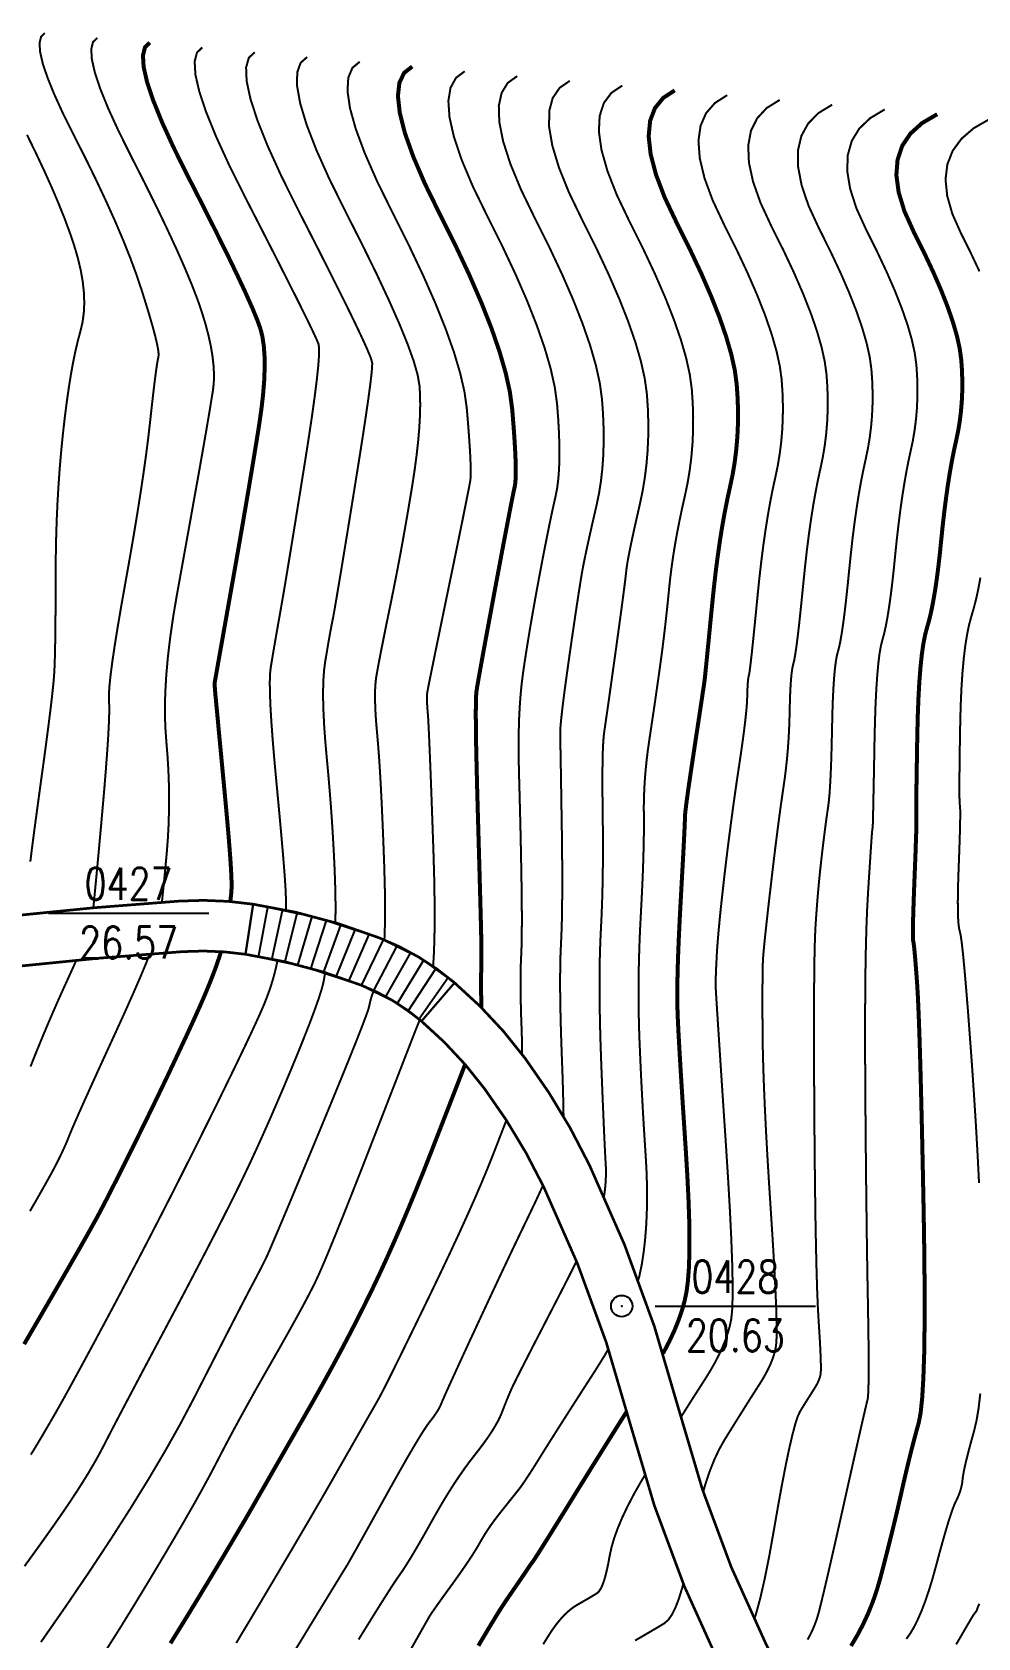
# Model space of a CAD drawing. Extents: x 1059 to 1761, y 608 to 1213.
# Drawn here: x 1256.5 to 1291.8, y 823.1 to 883.2 of the extents above; entities that cross this region are included whole.
import ezdxf
from ezdxf.enums import TextEntityAlignment as Align

# ---------------------------------------------------------------- set-up
doc = ezdxf.new("R2010")
doc.units = 0
doc.header["$LTSCALE"] = 0.5
doc.header["$PDSIZE"] = 0.2
doc.layers.get('0').update_dxf_attribs({"linetype": 'CONTINUOUS'})
for name, color, linetype in [('DGX', 2, 'CONTINUOUS'), ('DLSS', 4, 'CONTINUOUS'), ('JMD', 6, 'CONTINUOUS'), ('KZD', 1, 'CONTINUOUS')]:
    doc.layers.add(name, color=color, linetype=linetype)
doc.styles.add('HZ', font='rs.shx', dxfattribs={"width": 0.8, "bigfont": 'hztxt.shx'})

# ---------------------------------------------------------------- blocks, each defined once
blk = doc.blocks.new('gc117')
blk.add_circle((0, 0), 0.8)
blk.add_point((0, 0))

msp = doc.modelspace()

# ---------------------------------------------------------------- linework, layer by layer
at = {"linetype": 'Continuous'}
for p, q in [((1264.722, 850.605, 24.832), (1264.438, 848.73, 28.604)), ((1272.256, 847.665, 22.834), (1271.026, 846.221, 28.604))]:
    msp.add_line(p, q, dxfattribs=at)
at = {"layer": 'DGX', "linetype": 'Continuous', "const_width": 0.075}
for points in [[(1256.927, 883.209), (1256.789, 883.076), (1256.731, 882.844), (1256.75, 882.512), (1256.848, 882.081), (1257.025, 881.552), (1257.279, 880.923), (1257.612, 880.194), (1258.024, 879.367), (1258.457, 878.51), (1258.857, 877.692), (1259.223, 876.914), (1259.555, 876.175), (1259.853, 875.476), (1260.117, 874.816), (1260.347, 874.195), (1260.543, 873.614), (1260.709, 873.084), (1260.851, 872.615), (1260.968, 872.207), (1261.06, 871.861), (1261.127, 871.577), (1261.169, 871.354), (1261.187, 871.193), (1261.179, 871.093), (1261.157, 870.994), (1261.129, 870.835), (1261.097, 870.616), (1261.059, 870.336), (1261.017, 869.996), (1260.97, 869.595), (1260.918, 869.135), (1260.861, 868.614), (1260.795, 868.038), (1260.715, 867.414), (1260.621, 866.742), (1260.513, 866.021), (1260.392, 865.251), (1260.257, 864.433), (1260.108, 863.566), (1259.945, 862.651), (1259.787, 861.76), (1259.652, 860.965), (1259.54, 860.267), (1259.451, 859.665), (1259.386, 859.16), (1259.344, 858.751), (1259.325, 858.439), (1259.329, 858.224), (1259.339, 858.011), (1259.336, 857.707), (1259.322, 857.311), (1259.296, 856.825), (1259.257, 856.247), (1259.207, 855.578), (1259.145, 854.818), (1259.07, 853.967), (1258.994, 853.12), (1258.926, 852.374), (1258.865, 851.728), (1258.813, 851.182), (1258.77, 850.736), (1258.742, 850.469)], [(1258.891, 883.031), (1258.733, 882.877), (1258.665, 882.61), (1258.688, 882.228), (1258.801, 881.732), (1259.004, 881.121), (1259.297, 880.397), (1259.681, 879.558), (1260.154, 878.605), (1260.65, 877.63), (1261.099, 876.724), (1261.501, 875.888), (1261.857, 875.12), (1262.165, 874.422), (1262.427, 873.794), (1262.643, 873.235), (1262.811, 872.745), (1262.945, 872.301), (1263.055, 871.88), (1263.141, 871.482), (1263.203, 871.106), (1263.242, 870.753), (1263.258, 870.423), (1263.25, 870.115), (1263.218, 869.831), (1263.172, 869.549), (1263.123, 869.252), (1263.071, 868.938), (1263.015, 868.608), (1262.956, 868.262), (1262.893, 867.9), (1262.827, 867.522), (1262.757, 867.127), (1262.681, 866.697), (1262.594, 866.214), (1262.498, 865.678), (1262.393, 865.088), (1262.277, 864.444), (1262.151, 863.746), (1262.016, 862.996), (1261.871, 862.191), (1261.733, 861.378), (1261.621, 860.602), (1261.533, 859.863), (1261.471, 859.161), (1261.433, 858.496), (1261.421, 857.868), (1261.434, 857.277), (1261.472, 856.723), (1261.516, 856.188), (1261.549, 855.657), (1261.569, 855.128), (1261.577, 854.602), (1261.573, 854.079), (1261.558, 853.559), (1261.53, 853.042), (1261.49, 852.528), (1261.445, 852.036), (1261.402, 851.586), (1261.361, 851.178), (1261.323, 850.812), (1261.307, 850.676)], [(1262.819, 882.674), (1262.619, 882.48), (1262.534, 882.141), (1262.562, 881.659), (1262.705, 881.032), (1262.962, 880.261), (1263.332, 879.346), (1263.817, 878.286), (1264.416, 877.082), (1265.033, 875.879), (1265.572, 874.823), (1266.033, 873.913), (1266.416, 873.151), (1266.721, 872.535), (1266.948, 872.065), (1267.098, 871.743), (1267.17, 871.567), (1267.19, 871.407), (1267.186, 871.132), (1267.158, 870.743), (1267.105, 870.239), (1267.027, 869.62), (1266.926, 868.887), (1266.799, 868.039), (1266.648, 867.076), (1266.491, 866.098), (1266.347, 865.204), (1266.216, 864.394), (1266.097, 863.668), (1265.991, 863.027), (1265.898, 862.469), (1265.817, 861.995), (1265.749, 861.605), (1265.689, 861.267), (1265.633, 860.949), (1265.581, 860.651), (1265.533, 860.373), (1265.489, 860.115), (1265.448, 859.876), (1265.412, 859.658), (1265.379, 859.459), (1265.355, 859.228), (1265.345, 858.913), (1265.35, 858.514), (1265.369, 858.031), (1265.402, 857.464), (1265.449, 856.812), (1265.51, 856.077), (1265.585, 855.257), (1265.663, 854.436), (1265.731, 853.697), (1265.79, 853.038), (1265.84, 852.461), (1265.88, 851.965), (1265.911, 851.55), (1265.932, 851.216), (1265.944, 850.964), (1265.95, 850.762), (1265.952, 850.581), (1265.951, 850.421), (1265.95, 850.383)], [(1264.783, 882.495), (1264.56, 882.285), (1264.459, 881.925), (1264.479, 881.415), (1264.62, 880.755), (1264.882, 879.945), (1265.266, 878.984), (1265.771, 877.873), (1266.397, 876.612), (1267.041, 875.352), (1267.6, 874.248), (1268.075, 873.298), (1268.465, 872.503), (1268.77, 871.862), (1268.991, 871.377), (1269.127, 871.045), (1269.177, 870.868), (1269.174, 870.707), (1269.148, 870.423), (1269.099, 870.014), (1269.027, 869.483), (1268.932, 868.828), (1268.814, 868.049), (1268.672, 867.147), (1268.508, 866.122), (1268.342, 865.094), (1268.194, 864.187), (1268.065, 863.399), (1267.954, 862.732), (1267.862, 862.184), (1267.789, 861.756), (1267.735, 861.448), (1267.699, 861.259), (1267.671, 861.122), (1267.641, 860.967), (1267.609, 860.794), (1267.575, 860.603), (1267.538, 860.395), (1267.5, 860.168), (1267.459, 859.924), (1267.415, 859.662), (1267.377, 859.369), (1267.353, 859.032), (1267.341, 858.653), (1267.342, 858.229), (1267.356, 857.763), (1267.382, 857.253), (1267.422, 856.699), (1267.475, 856.102), (1267.532, 855.489), (1267.583, 854.886), (1267.63, 854.295), (1267.671, 853.715), (1267.707, 853.146), (1267.738, 852.587), (1267.765, 852.04), (1267.786, 851.504), (1267.8, 850.999), (1267.806, 850.545), (1267.803, 850.143), (1267.795, 849.913)], [(1266.747, 882.316), (1266.498, 882.097), (1266.371, 881.735), (1266.366, 881.229), (1266.483, 880.58), (1266.721, 879.787), (1267.082, 878.85), (1267.564, 877.771), (1268.169, 876.547), (1268.795, 875.312), (1269.341, 874.197), (1269.807, 873.201), (1270.194, 872.325), (1270.502, 871.568), (1270.73, 870.932), (1270.878, 870.415), (1270.946, 870.018), (1270.968, 869.664), (1270.973, 869.279), (1270.963, 868.862), (1270.937, 868.413), (1270.896, 867.932), (1270.839, 867.419), (1270.767, 866.873), (1270.679, 866.296), (1270.582, 865.708), (1270.484, 865.129), (1270.384, 864.559), (1270.283, 863.998), (1270.181, 863.446), (1270.077, 862.904), (1269.972, 862.37), (1269.866, 861.846), (1269.763, 861.349), (1269.671, 860.896), (1269.589, 860.487), (1269.517, 860.123), (1269.455, 859.803), (1269.402, 859.527), (1269.36, 859.296), (1269.328, 859.109), (1269.305, 858.931), (1269.29, 858.727), (1269.283, 858.496), (1269.284, 858.239), (1269.292, 857.956), (1269.308, 857.646), (1269.333, 857.309), (1269.365, 856.947), (1269.4, 856.541), (1269.435, 856.076), (1269.469, 855.552), (1269.502, 854.969), (1269.534, 854.327), (1269.566, 853.625), (1269.597, 852.864), (1269.627, 852.044), (1269.649, 851.235), (1269.659, 850.509), (1269.654, 849.865), (1269.636, 849.303), (1269.634, 849.268)], [(1268.711, 882.138), (1268.436, 881.909), (1268.283, 881.544), (1268.253, 881.043), (1268.345, 880.404), (1268.56, 879.629), (1268.898, 878.717), (1269.358, 877.668), (1269.941, 876.483), (1270.548, 875.272), (1271.081, 874.145), (1271.539, 873.103), (1271.923, 872.146), (1272.233, 871.274), (1272.468, 870.487), (1272.629, 869.785), (1272.716, 869.167), (1272.761, 868.622), (1272.798, 868.136), (1272.827, 867.71), (1272.848, 867.343), (1272.86, 867.036), (1272.865, 866.788), (1272.861, 866.6), (1272.849, 866.471), (1272.822, 866.321), (1272.774, 866.07), (1272.704, 865.718), (1272.613, 865.264), (1272.5, 864.708), (1272.366, 864.051), (1272.21, 863.293), (1272.032, 862.433), (1271.855, 861.575), (1271.701, 860.825), (1271.568, 860.18), (1271.458, 859.642), (1271.371, 859.211), (1271.305, 858.886), (1271.262, 858.668), (1271.242, 858.557), (1271.233, 858.494), (1271.228, 858.421), (1271.226, 858.34), (1271.226, 858.249), (1271.229, 858.148), (1271.235, 858.039), (1271.243, 857.92), (1271.254, 857.791), (1271.269, 857.593), (1271.287, 857.266), (1271.308, 856.809), (1271.333, 856.223), (1271.362, 855.508), (1271.394, 854.663), (1271.429, 853.688), (1271.468, 852.584), (1271.5, 851.473), (1271.514, 850.478), (1271.51, 849.599), (1271.49, 848.836), (1271.457, 848.278)], [(1272.639, 881.78), (1272.311, 881.534), (1272.107, 881.163), (1272.027, 880.67), (1272.07, 880.053), (1272.238, 879.313), (1272.53, 878.45), (1272.946, 877.464), (1273.486, 876.354), (1274.053, 875.22), (1274.551, 874.158), (1274.981, 873.17), (1275.341, 872.255), (1275.633, 871.413), (1275.856, 870.644), (1276.009, 869.949), (1276.094, 869.327), (1276.137, 868.761), (1276.166, 868.234), (1276.181, 867.746), (1276.182, 867.298), (1276.168, 866.889), (1276.14, 866.519), (1276.099, 866.188), (1276.043, 865.896), (1275.978, 865.61), (1275.909, 865.294), (1275.836, 864.949), (1275.759, 864.575), (1275.679, 864.172), (1275.594, 863.74), (1275.506, 863.279), (1275.414, 862.789), (1275.322, 862.293), (1275.236, 861.812), (1275.154, 861.347), (1275.077, 860.898), (1275.006, 860.465), (1274.939, 860.047), (1274.877, 859.646), (1274.821, 859.26), (1274.771, 858.87), (1274.73, 858.457), (1274.698, 858.02), (1274.674, 857.56), (1274.66, 857.076), (1274.654, 856.568), (1274.658, 856.037), (1274.67, 855.482), (1274.686, 854.921), (1274.7, 854.372), (1274.714, 853.834), (1274.727, 853.309), (1274.738, 852.795), (1274.748, 852.293), (1274.757, 851.802), (1274.765, 851.324), (1274.771, 850.867), (1274.775, 850.443), (1274.777, 850.05), (1274.775, 849.689), (1274.772, 849.36), (1274.766, 849.063), (1274.757, 848.798), (1274.746, 848.564), (1274.736, 848.333), (1274.73, 848.074), (1274.727, 847.788), (1274.727, 847.473), (1274.732, 847.131), (1274.74, 846.761), (1274.751, 846.363), (1274.767, 845.937), (1274.78, 845.516), (1274.783, 845.133), (1274.781, 844.992)], [(1274.604, 881.602), (1274.249, 881.346), (1274.019, 880.973), (1273.914, 880.484), (1273.933, 879.878), (1274.077, 879.156), (1274.346, 878.317), (1274.74, 877.362), (1275.258, 876.29), (1275.805, 875.195), (1276.286, 874.171), (1276.701, 873.218), (1277.048, 872.335), (1277.33, 871.523), (1277.544, 870.781), (1277.693, 870.11), (1277.774, 869.51), (1277.814, 868.954), (1277.835, 868.416), (1277.837, 867.895), (1277.822, 867.392), (1277.788, 866.907), (1277.735, 866.439), (1277.665, 865.989), (1277.576, 865.557), (1277.482, 865.15), (1277.396, 864.774), (1277.319, 864.43), (1277.25, 864.118), (1277.189, 863.837), (1277.137, 863.588), (1277.092, 863.37), (1277.057, 863.184), (1277.021, 862.985), (1276.978, 862.727), (1276.928, 862.411), (1276.87, 862.037), (1276.804, 861.603), (1276.732, 861.112), (1276.651, 860.562), (1276.563, 859.953), (1276.478, 859.348), (1276.404, 858.81), (1276.342, 858.338), (1276.292, 857.932), (1276.254, 857.592), (1276.227, 857.319), (1276.212, 857.112), (1276.21, 856.971), (1276.213, 856.823), (1276.218, 856.594), (1276.224, 856.284), (1276.231, 855.893), (1276.239, 855.421), (1276.248, 854.867), (1276.258, 854.233), (1276.27, 853.518), (1276.28, 852.787), (1276.286, 852.108), (1276.288, 851.479), (1276.286, 850.902), (1276.28, 850.376), (1276.271, 849.901), (1276.257, 849.477), (1276.24, 849.104), (1276.223, 848.734), (1276.213, 848.32), (1276.208, 847.861), (1276.209, 847.358), (1276.216, 846.811), (1276.229, 846.219), (1276.248, 845.582), (1276.272, 844.901), (1276.297, 844.239), (1276.315, 843.658), (1276.328, 843.158), (1276.335, 842.74), (1276.335, 842.664)], [(1276.568, 881.423), (1276.187, 881.158), (1275.931, 880.782), (1275.801, 880.297), (1275.796, 879.702), (1275.916, 878.998), (1276.162, 878.184), (1276.533, 877.259), (1277.03, 876.226), (1277.558, 875.171), (1278.021, 874.184), (1278.42, 873.266), (1278.755, 872.415), (1279.026, 871.633), (1279.233, 870.918), (1279.376, 870.272), (1279.455, 869.694), (1279.491, 869.153), (1279.508, 868.618), (1279.504, 868.091), (1279.481, 867.57), (1279.437, 867.055), (1279.374, 866.548), (1279.29, 866.047), (1279.186, 865.553), (1279.079, 865.084), (1278.984, 864.661), (1278.902, 864.283), (1278.832, 863.95), (1278.776, 863.662), (1278.731, 863.42), (1278.7, 863.222), (1278.681, 863.07), (1278.664, 862.91), (1278.638, 862.692), (1278.603, 862.413), (1278.559, 862.075), (1278.506, 861.678), (1278.444, 861.221), (1278.373, 860.705), (1278.294, 860.129), (1278.213, 859.551), (1278.14, 859.029), (1278.075, 858.563), (1278.017, 858.153), (1277.966, 857.798), (1277.923, 857.499), (1277.888, 857.256), (1277.86, 857.068), (1277.837, 856.88), (1277.82, 856.637), (1277.806, 856.336), (1277.797, 855.98), (1277.791, 855.567), (1277.79, 855.098), (1277.794, 854.573), (1277.801, 853.992), (1277.808, 853.391), (1277.811, 852.806), (1277.809, 852.237), (1277.803, 851.686), (1277.792, 851.15), (1277.777, 850.631), (1277.757, 850.129), (1277.733, 849.643), (1277.71, 849.147), (1277.694, 848.615), (1277.685, 848.047), (1277.683, 847.443), (1277.688, 846.802), (1277.7, 846.126), (1277.72, 845.413), (1277.746, 844.664), (1277.775, 843.935), (1277.801, 843.281), (1277.826, 842.702), (1277.847, 842.199), (1277.867, 841.77), (1277.884, 841.417), (1277.898, 841.14), (1277.91, 840.937), (1277.919, 840.773), (1277.922, 840.608), (1277.921, 840.444), (1277.915, 840.28), (1277.904, 840.116), (1277.889, 839.952), (1277.868, 839.789), (1277.849, 839.666)], [(1278.532, 881.245), (1278.124, 880.97), (1277.843, 880.592), (1277.688, 880.111), (1277.658, 879.527), (1277.755, 878.84), (1277.978, 878.05), (1278.327, 877.157), (1278.802, 876.161), (1279.31, 875.147), (1279.756, 874.197), (1280.14, 873.314), (1280.462, 872.495), (1280.723, 871.742), (1280.922, 871.055), (1281.059, 870.433), (1281.135, 869.877), (1281.17, 869.356), (1281.186, 868.842), (1281.183, 868.335), (1281.16, 867.833), (1281.118, 867.339), (1281.057, 866.85), (1280.977, 866.368), (1280.877, 865.893), (1280.772, 865.426), (1280.676, 864.968), (1280.589, 864.52), (1280.51, 864.083), (1280.441, 863.655), (1280.381, 863.236), (1280.329, 862.828), (1280.287, 862.43), (1280.248, 862.04), (1280.209, 861.658), (1280.168, 861.285), (1280.127, 860.919), (1280.084, 860.561), (1280.041, 860.21), (1279.996, 859.868), (1279.95, 859.534), (1279.904, 859.201), (1279.856, 858.863), (1279.807, 858.521), (1279.757, 858.174), (1279.705, 857.822), (1279.652, 857.466), (1279.598, 857.105), (1279.543, 856.739), (1279.491, 856.374), (1279.447, 856.013), (1279.41, 855.656), (1279.381, 855.304), (1279.359, 854.956), (1279.346, 854.613), (1279.339, 854.275), (1279.341, 853.941), (1279.343, 853.592), (1279.341, 853.208), (1279.334, 852.79), (1279.322, 852.338), (1279.306, 851.851), (1279.284, 851.329), (1279.257, 850.773), (1279.226, 850.182), (1279.195, 849.578), (1279.172, 848.983), (1279.155, 848.397), (1279.145, 847.819), (1279.142, 847.25), (1279.146, 846.69), (1279.157, 846.138), (1279.174, 845.595), (1279.197, 845.054), (1279.221, 844.509), (1279.247, 843.96), (1279.276, 843.408), (1279.306, 842.851), (1279.339, 842.291), (1279.374, 841.726), (1279.411, 841.157), (1279.442, 840.595), (1279.459, 840.05), (1279.461, 839.522), (1279.45, 839.011), (1279.425, 838.516), (1279.386, 838.038), (1279.333, 837.578), (1279.266, 837.134), (1279.174, 836.691), (1279.13, 836.531)], [(1282.46, 880.887), (1282, 880.594), (1281.667, 880.211), (1281.462, 879.738), (1281.384, 879.176), (1281.433, 878.525), (1281.61, 877.783), (1281.915, 876.953), (1282.347, 876.033), (1282.814, 875.098), (1283.225, 874.224), (1283.579, 873.409), (1283.876, 872.656), (1284.116, 871.962), (1284.299, 871.329), (1284.426, 870.756), (1284.496, 870.243), (1284.528, 869.764), (1284.543, 869.29), (1284.54, 868.823), (1284.519, 868.361), (1284.48, 867.905), (1284.424, 867.456), (1284.35, 867.012), (1284.258, 866.574), (1284.159, 866.123), (1284.065, 865.64), (1283.975, 865.127), (1283.889, 864.581), (1283.807, 864.004), (1283.73, 863.396), (1283.657, 862.756), (1283.589, 862.085), (1283.526, 861.438), (1283.469, 860.872), (1283.42, 860.387), (1283.377, 859.983), (1283.34, 859.66), (1283.311, 859.417), (1283.288, 859.255), (1283.272, 859.174), (1283.259, 859.126), (1283.248, 859.062), (1283.239, 858.984), (1283.23, 858.89), (1283.223, 858.781), (1283.217, 858.657), (1283.212, 858.518), (1283.208, 858.363), (1283.201, 858.181), (1283.185, 857.957), (1283.159, 857.692), (1283.125, 857.386), (1283.082, 857.039), (1283.03, 856.65), (1282.969, 856.221), (1282.899, 855.75), (1282.825, 855.258), (1282.754, 854.762), (1282.684, 854.264), (1282.616, 853.763), (1282.55, 853.26), (1282.485, 852.753), (1282.423, 852.244), (1282.362, 851.732), (1282.306, 851.236), (1282.255, 850.775), (1282.209, 850.348), (1282.17, 849.956), (1282.137, 849.598), (1282.109, 849.275), (1282.087, 848.987), (1282.071, 848.733), (1282.059, 848.506), (1282.049, 848.298), (1282.04, 848.11), (1282.034, 847.94), (1282.031, 847.79), (1282.029, 847.66), (1282.029, 847.548), (1282.031, 847.456), (1282.04, 847.292), (1282.06, 846.966), (1282.091, 846.477), (1282.133, 845.826), (1282.186, 845.013), (1282.25, 844.037), (1282.325, 842.898), (1282.412, 841.598), (1282.495, 840.287), (1282.562, 839.117), (1282.612, 838.089), (1282.645, 837.203), (1282.662, 836.459), (1282.661, 835.856), (1282.644, 835.395), (1282.61, 835.075), (1282.558, 834.822), (1282.484, 834.56), (1282.391, 834.289), (1282.276, 834.008), (1282.141, 833.719), (1281.986, 833.421), (1281.81, 833.114), (1281.613, 832.797), (1281.399, 832.465), (1281.172, 832.109), (1280.932, 831.729), (1280.725, 831.401)], [(1284.424, 880.709), (1283.937, 880.406), (1283.579, 880.02), (1283.348, 879.552), (1283.246, 879.001), (1283.272, 878.367), (1283.426, 877.65), (1283.709, 876.851), (1284.119, 875.968), (1284.567, 875.074), (1284.96, 874.237), (1285.298, 873.457), (1285.583, 872.736), (1285.813, 872.072), (1285.988, 871.466), (1286.109, 870.917), (1286.176, 870.427), (1286.207, 869.968), (1286.221, 869.515), (1286.218, 869.067), (1286.198, 868.625), (1286.161, 868.189), (1286.107, 867.758), (1286.036, 867.333), (1285.948, 866.914), (1285.854, 866.482), (1285.764, 866.021), (1285.677, 865.529), (1285.595, 865.007), (1285.517, 864.455), (1285.443, 863.872), (1285.374, 863.26), (1285.308, 862.617), (1285.246, 861.995), (1285.189, 861.443), (1285.137, 860.963), (1285.088, 860.552), (1285.044, 860.213), (1285.004, 859.945), (1284.969, 859.747), (1284.938, 859.62), (1284.91, 859.511), (1284.885, 859.368), (1284.863, 859.191), (1284.844, 858.98), (1284.828, 858.734), (1284.814, 858.455), (1284.804, 858.141), (1284.796, 857.793), (1284.786, 857.43), (1284.771, 857.071), (1284.751, 856.716), (1284.725, 856.365), (1284.694, 856.018), (1284.657, 855.675), (1284.615, 855.336), (1284.567, 855), (1284.516, 854.652), (1284.462, 854.275), (1284.407, 853.867), (1284.349, 853.43), (1284.29, 852.963), (1284.228, 852.466), (1284.165, 851.94), (1284.1, 851.384), (1284.037, 850.841), (1283.981, 850.352), (1283.933, 849.918), (1283.892, 849.54), (1283.858, 849.216), (1283.832, 848.947), (1283.813, 848.733), (1283.801, 848.574), (1283.793, 848.415), (1283.787, 848.201), (1283.783, 847.933), (1283.78, 847.611), (1283.778, 847.234), (1283.778, 846.803), (1283.78, 846.317), (1283.784, 845.776), (1283.792, 845.175), (1283.809, 844.506), (1283.835, 843.771), (1283.869, 842.968), (1283.912, 842.098), (1283.964, 841.161), (1284.025, 840.157), (1284.094, 839.086), (1284.161, 838.04), (1284.216, 837.114), (1284.258, 836.306), (1284.288, 835.616), (1284.305, 835.046), (1284.31, 834.594), (1284.302, 834.26), (1284.282, 834.046), (1284.249, 833.888), (1284.204, 833.724), (1284.145, 833.555), (1284.074, 833.38), (1283.989, 833.199), (1283.892, 833.013), (1283.782, 832.821), (1283.659, 832.624), (1283.526, 832.416), (1283.384, 832.194), (1283.234, 831.957), (1283.076, 831.705), (1282.909, 831.439), (1282.734, 831.159), (1282.55, 830.863), (1282.358, 830.553), (1282.167, 830.215), (1281.987, 829.834), (1281.817, 829.411), (1281.658, 828.946), (1281.561, 828.613)], [(1286.388, 880.53), (1285.875, 880.218), (1285.491, 879.83), (1285.235, 879.366), (1285.109, 878.825), (1285.111, 878.209), (1285.243, 877.517), (1285.503, 876.748), (1285.892, 875.904), (1286.319, 875.049), (1286.694, 874.25), (1287.018, 873.505), (1287.29, 872.816), (1287.509, 872.182), (1287.677, 871.603), (1287.793, 871.079), (1287.856, 870.61), (1287.886, 870.172), (1287.9, 869.739), (1287.897, 869.311), (1287.878, 868.889), (1287.842, 868.472), (1287.791, 868.061), (1287.723, 867.655), (1287.639, 867.254), (1287.549, 866.842), (1287.462, 866.401), (1287.38, 865.931), (1287.302, 865.432), (1287.227, 864.905), (1287.156, 864.349), (1287.09, 863.763), (1287.027, 863.15), (1286.967, 862.552), (1286.909, 862.014), (1286.854, 861.538), (1286.8, 861.122), (1286.748, 860.767), (1286.698, 860.472), (1286.65, 860.239), (1286.604, 860.066), (1286.561, 859.897), (1286.522, 859.674), (1286.488, 859.399), (1286.458, 859.07), (1286.433, 858.688), (1286.412, 858.253), (1286.395, 857.765), (1286.383, 857.223), (1286.371, 856.68), (1286.358, 856.185), (1286.343, 855.74), (1286.325, 855.344), (1286.306, 854.997), (1286.285, 854.699), (1286.261, 854.45), (1286.236, 854.251), (1286.208, 854.068), (1286.18, 853.869), (1286.151, 853.655), (1286.121, 853.425), (1286.09, 853.18), (1286.057, 852.919), (1286.024, 852.642), (1285.99, 852.35), (1285.956, 852.047), (1285.923, 851.74), (1285.893, 851.428), (1285.864, 851.112), (1285.836, 850.79), (1285.811, 850.464), (1285.787, 850.133), (1285.764, 849.797), (1285.745, 849.389), (1285.729, 848.842), (1285.718, 848.154), (1285.71, 847.326), (1285.707, 846.358), (1285.707, 845.25), (1285.712, 844.002), (1285.72, 842.615), (1285.732, 841.221), (1285.746, 839.954), (1285.762, 838.814), (1285.781, 837.802), (1285.802, 836.917), (1285.825, 836.158), (1285.851, 835.528), (1285.879, 835.024), (1285.906, 834.608), (1285.928, 834.238), (1285.945, 833.917), (1285.956, 833.642), (1285.963, 833.415), (1285.965, 833.235), (1285.962, 833.102), (1285.954, 833.016), (1285.941, 832.953), (1285.923, 832.888), (1285.9, 832.821), (1285.871, 832.751), (1285.838, 832.679), (1285.799, 832.605), (1285.755, 832.529), (1285.706, 832.45), (1285.653, 832.367), (1285.597, 832.279), (1285.537, 832.184), (1285.474, 832.084), (1285.407, 831.978), (1285.337, 831.866), (1285.264, 831.749), (1285.188, 831.625), (1285.104, 831.444), (1285.008, 831.154), (1284.902, 830.753), (1284.783, 830.244), (1284.653, 829.625), (1284.512, 828.896), (1284.359, 828.058), (1284.194, 827.11), (1284.025, 826.165), (1283.858, 825.333), (1283.693, 824.614), (1283.529, 824.01), (1283.471, 823.833)], [(1288.352, 880.352), (1287.813, 880.03), (1287.403, 879.639), (1287.122, 879.179), (1286.972, 878.65), (1286.95, 878.051), (1287.059, 877.383), (1287.296, 876.646), (1287.664, 875.84), (1288.071, 875.025), (1288.429, 874.263), (1288.738, 873.553), (1288.996, 872.896), (1289.206, 872.291), (1289.366, 871.74), (1289.476, 871.24), (1289.537, 870.793), (1289.565, 870.375), (1289.578, 869.963), (1289.575, 869.555), (1289.557, 869.153), (1289.523, 868.755), (1289.474, 868.363), (1289.41, 867.976), (1289.329, 867.594), (1289.243, 867.201), (1289.161, 866.781), (1289.083, 866.333), (1289.008, 865.858), (1288.937, 865.355), (1288.87, 864.825), (1288.806, 864.267), (1288.746, 863.682), (1288.688, 863.108), (1288.63, 862.585), (1288.571, 862.113), (1288.511, 861.691), (1288.452, 861.321), (1288.391, 861), (1288.331, 860.731), (1288.27, 860.512), (1288.212, 860.282), (1288.159, 859.98), (1288.113, 859.606), (1288.073, 859.16), (1288.038, 858.642), (1288.009, 858.051), (1287.987, 857.388), (1287.97, 856.653), (1287.957, 855.929), (1287.945, 855.3), (1287.934, 854.764), (1287.925, 854.323), (1287.918, 853.976), (1287.912, 853.724), (1287.907, 853.565), (1287.904, 853.501), (1287.901, 853.483), (1287.898, 853.464), (1287.896, 853.443), (1287.893, 853.421), (1287.89, 853.397), (1287.886, 853.371), (1287.883, 853.344), (1287.88, 853.316), (1287.875, 853.254), (1287.865, 853.128), (1287.852, 852.938), (1287.835, 852.684), (1287.814, 852.365), (1287.789, 851.981), (1287.76, 851.533), (1287.728, 851.021), (1287.696, 850.433), (1287.669, 849.759), (1287.648, 848.998), (1287.633, 848.149), (1287.623, 847.215), (1287.618, 846.193), (1287.619, 845.085), (1287.625, 843.889), (1287.634, 842.677), (1287.644, 841.515), (1287.655, 840.406), (1287.668, 839.348), (1287.68, 838.342), (1287.694, 837.387), (1287.709, 836.484), (1287.725, 835.633), (1287.738, 834.854), (1287.748, 834.17), (1287.752, 833.58), (1287.753, 833.084), (1287.748, 832.683), (1287.739, 832.376), (1287.726, 832.163), (1287.708, 832.045), (1287.677, 831.924), (1287.626, 831.707), (1287.552, 831.392), (1287.458, 830.98), (1287.343, 830.47), (1287.206, 829.863), (1287.048, 829.158), (1286.869, 828.357), (1286.688, 827.546), (1286.523, 826.815), (1286.375, 826.163), (1286.244, 825.591), (1286.129, 825.099), (1286.031, 824.686), (1285.95, 824.353), (1285.886, 824.1), (1285.824, 823.888), (1285.751, 823.679), (1285.667, 823.475), (1285.572, 823.273), (1285.466, 823.076)], [(1292.281, 879.994), (1291.688, 879.654), (1291.227, 879.258), (1290.896, 878.806), (1290.697, 878.299), (1290.628, 877.736), (1290.691, 877.117), (1290.884, 876.442), (1291.208, 875.711), (1291.576, 874.976), (1291.899, 874.289)], [(1256.261, 879.402), (1256.6, 878.708), (1256.91, 878.048), (1257.192, 877.422), (1257.444, 876.828), (1257.668, 876.269), (1257.863, 875.742), (1258.03, 875.249), (1258.166, 874.782), (1258.272, 874.335), (1258.347, 873.905), (1258.391, 873.495), (1258.404, 873.104), (1258.386, 872.731), (1258.337, 872.377), (1258.258, 872.042), (1258.164, 871.697), (1258.075, 871.315), (1257.988, 870.894), (1257.905, 870.436), (1257.825, 869.939), (1257.749, 869.404), (1257.676, 868.832), (1257.606, 868.221), (1257.543, 867.587), (1257.487, 866.945), (1257.441, 866.293), (1257.402, 865.633), (1257.372, 864.964), (1257.351, 864.286), (1257.338, 863.599), (1257.333, 862.904), (1257.332, 862.235), (1257.329, 861.627), (1257.325, 861.081), (1257.319, 860.595), (1257.312, 860.172), (1257.303, 859.809), (1257.293, 859.508), (1257.281, 859.268), (1257.263, 859.022), (1257.232, 858.704), (1257.189, 858.313), (1257.135, 857.85), (1257.067, 857.314), (1256.988, 856.706), (1256.897, 856.025), (1256.793, 855.271), (1256.69, 854.516), (1256.597, 853.831), (1256.515, 853.217), (1256.444, 852.672), (1256.385, 852.198)], [(1291.934, 862.83), (1291.859, 862.428), (1291.779, 862.056), (1291.693, 861.715), (1291.602, 861.404), (1291.514, 861.082), (1291.436, 860.707), (1291.367, 860.279), (1291.309, 859.798), (1291.261, 859.264), (1291.223, 858.678), (1291.195, 858.038), (1291.177, 857.346), (1291.165, 856.669), (1291.157, 856.077), (1291.151, 855.57), (1291.148, 855.147), (1291.148, 854.809), (1291.151, 854.555), (1291.157, 854.386), (1291.165, 854.302), (1291.173, 854.229), (1291.178, 854.097), (1291.178, 853.904), (1291.174, 853.652), (1291.167, 853.339), (1291.156, 852.966), (1291.141, 852.533), (1291.122, 852.04), (1291.104, 851.543), (1291.093, 851.101), (1291.088, 850.714), (1291.09, 850.38), (1291.098, 850.101), (1291.113, 849.877), (1291.134, 849.706), (1291.162, 849.59), (1291.196, 849.434), (1291.237, 849.145), (1291.284, 848.722), (1291.337, 848.166), (1291.397, 847.476), (1291.464, 846.652), (1291.536, 845.695), (1291.616, 844.605), (1291.694, 843.46), (1291.765, 842.34), (1291.827, 841.244), (1291.882, 840.174)], [(1260.854, 848.74), (1260.729, 848.424), (1260.506, 847.889), (1260.24, 847.276), (1259.931, 846.583), (1259.579, 845.81), (1259.225, 845.039), (1258.91, 844.35), (1258.634, 843.742), (1258.397, 843.217), (1258.199, 842.773), (1258.04, 842.411), (1257.92, 842.131), (1257.839, 841.933), (1257.775, 841.773), (1257.705, 841.609), (1257.63, 841.441), (1257.55, 841.268), (1257.464, 841.09), (1257.372, 840.908), (1257.275, 840.721), (1257.173, 840.53), (1257.044, 840.297), (1256.868, 839.983), (1256.644, 839.589), (1256.372, 839.115)], [(1267.417, 848.045), (1267.4, 847.956), (1267.377, 847.803), (1267.338, 847.615), (1267.268, 847.362), (1267.165, 847.045), (1267.03, 846.662), (1266.863, 846.214), (1266.663, 845.702), (1266.432, 845.124), (1266.168, 844.482), (1265.891, 843.819), (1265.618, 843.181), (1265.352, 842.567), (1265.09, 841.977), (1264.834, 841.411), (1264.583, 840.87), (1264.337, 840.352), (1264.096, 839.859), (1263.846, 839.357), (1263.571, 838.814), (1263.273, 838.229), (1262.949, 837.602), (1262.602, 836.934), (1262.23, 836.223), (1261.834, 835.472), (1261.414, 834.678), (1260.999, 833.897), (1260.62, 833.182), (1260.277, 832.532), (1259.97, 831.949), (1259.698, 831.432), (1259.462, 830.981), (1259.263, 830.595), (1259.099, 830.276), (1258.942, 829.98), (1258.765, 829.665), (1258.568, 829.331), (1258.35, 828.977), (1258.111, 828.603), (1257.852, 828.21), (1257.572, 827.798), (1257.272, 827.367), (1256.942, 826.901), (1256.574, 826.387), (1256.168, 825.825)], [(1258.106, 848.506), (1258.014, 848.299), (1257.826, 847.886), (1257.629, 847.454), (1257.437, 847.025), (1257.25, 846.6), (1257.068, 846.179), (1256.892, 845.761), (1256.721, 845.346), (1256.554, 844.936), (1256.393, 844.529)], [(1265.635, 848.511), (1265.598, 848.326), (1265.542, 848.086), (1265.478, 847.844), (1265.405, 847.601), (1265.322, 847.355), (1265.231, 847.106), (1265.132, 846.856), (1265.007, 846.566), (1264.842, 846.2), (1264.636, 845.756), (1264.39, 845.236), (1264.104, 844.64), (1263.777, 843.967), (1263.41, 843.216), (1263.002, 842.39), (1262.574, 841.528), (1262.145, 840.674), (1261.717, 839.826), (1261.288, 838.986), (1260.859, 838.152), (1260.43, 837.326), (1260, 836.507), (1259.571, 835.694), (1259.158, 834.919), (1258.778, 834.208), (1258.431, 833.564), (1258.117, 832.985), (1257.837, 832.472), (1257.589, 832.025), (1257.375, 831.643), (1257.193, 831.327), (1257.037, 831.06), (1256.899, 830.823), (1256.777, 830.616), (1256.673, 830.441), (1256.586, 830.296), (1256.517, 830.181), (1256.464, 830.098), (1256.43, 830.045), (1256.4, 830.003)], [(1269.232, 847.373), (1269.231, 847.37), (1269.182, 847.229), (1269.141, 847.102), (1269.109, 846.99), (1269.085, 846.891), (1269.07, 846.808), (1269.032, 846.667), (1268.937, 846.399), (1268.787, 846.003), (1268.582, 845.479), (1268.321, 844.828), (1268.004, 844.049), (1267.632, 843.143), (1267.204, 842.108), (1266.774, 841.073), (1266.395, 840.162), (1266.067, 839.377), (1265.79, 838.717), (1265.563, 838.182), (1265.388, 837.773), (1265.264, 837.488), (1265.19, 837.329), (1265.14, 837.228), (1265.085, 837.118), (1265.025, 837.001), (1264.959, 836.874), (1264.89, 836.74), (1264.815, 836.597), (1264.735, 836.446), (1264.65, 836.286), (1264.54, 836.076), (1264.384, 835.776), (1264.182, 835.384), (1263.933, 834.902), (1263.639, 834.328), (1263.298, 833.663), (1262.912, 832.908), (1262.479, 832.061), (1261.991, 831.138), (1261.44, 830.155), (1260.823, 829.111), (1260.143, 828.007), (1259.399, 826.843), (1258.591, 825.618), (1257.718, 824.332), (1256.782, 822.986)], [(1270.959, 846.278), (1270.923, 846.192), (1270.875, 846.074), (1270.838, 845.984), (1270.813, 845.921), (1270.799, 845.886), (1270.766, 845.801), (1270.683, 845.587), (1270.55, 845.245), (1270.367, 844.774), (1270.135, 844.174), (1269.852, 843.446), (1269.519, 842.59), (1269.136, 841.605), (1268.747, 840.606), (1268.394, 839.71), (1268.079, 838.916), (1267.8, 838.225), (1267.559, 837.635), (1267.354, 837.148), (1267.187, 836.763), (1267.056, 836.48), (1266.932, 836.229), (1266.783, 835.942), (1266.611, 835.617), (1266.415, 835.255), (1266.195, 834.856), (1265.951, 834.42), (1265.684, 833.947), (1265.392, 833.437), (1265.094, 832.915), (1264.807, 832.407), (1264.532, 831.913), (1264.268, 831.434), (1264.015, 830.969), (1263.774, 830.518), (1263.545, 830.081), (1263.327, 829.658), (1263.094, 829.213), (1262.819, 828.708), (1262.503, 828.143), (1262.146, 827.518), (1261.748, 826.834), (1261.308, 826.091), (1260.827, 825.287), (1260.304, 824.424), (1259.746, 823.518), (1259.157, 822.586)], [(1274.197, 842.518), (1274.151, 842.398), (1274.01, 842.034), (1273.853, 841.629), (1273.68, 841.184), (1273.484, 840.694), (1273.26, 840.156), (1273.007, 839.57), (1272.725, 838.936), (1272.414, 838.253), (1272.074, 837.522), (1271.705, 836.743), (1271.307, 835.915), (1270.916, 835.109), (1270.569, 834.396), (1270.265, 833.775), (1270.005, 833.247), (1269.788, 832.811), (1269.615, 832.467), (1269.485, 832.216), (1269.398, 832.057), (1269.315, 831.911), (1269.195, 831.701), (1269.037, 831.425), (1268.843, 831.085), (1268.611, 830.679), (1268.343, 830.208), (1268.037, 829.673), (1267.695, 829.072), (1267.294, 828.374), (1266.813, 827.548), (1266.252, 826.592), (1265.612, 825.508), (1264.892, 824.295), (1264.091, 822.953)], [(1275.567, 840.077), (1275.556, 840.054), (1275.418, 839.754), (1275.265, 839.426), (1275.095, 839.07), (1274.91, 838.685), (1274.711, 838.273), (1274.501, 837.834), (1274.28, 837.368), (1274.047, 836.876), (1273.803, 836.356), (1273.547, 835.81), (1273.28, 835.236), (1273.001, 834.636), (1272.733, 834.057), (1272.497, 833.546), (1272.294, 833.103), (1272.123, 832.728), (1271.984, 832.422), (1271.878, 832.184), (1271.804, 832.015), (1271.762, 831.914), (1271.733, 831.844), (1271.696, 831.77), (1271.652, 831.691), (1271.6, 831.606), (1271.541, 831.517), (1271.475, 831.423), (1271.401, 831.323), (1271.319, 831.219), (1271.218, 831.081), (1271.085, 830.879), (1270.921, 830.613), (1270.724, 830.285), (1270.495, 829.893), (1270.235, 829.437), (1269.943, 828.918), (1269.618, 828.336), (1269.299, 827.759), (1269.019, 827.257), (1268.781, 826.828), (1268.583, 826.474), (1268.427, 826.195), (1268.31, 825.989), (1268.235, 825.858), (1268.2, 825.801), (1268.125, 825.681), (1267.927, 825.359), (1267.608, 824.837), (1267.166, 824.114), (1266.602, 823.189), (1265.916, 822.064)], [(1276.822, 837.239), (1276.532, 836.659), (1276.162, 835.937), (1275.792, 835.22), (1275.465, 834.587), (1275.182, 834.038), (1274.944, 833.572), (1274.749, 833.191), (1274.598, 832.893), (1274.492, 832.679), (1274.429, 832.549), (1274.387, 832.457), (1274.343, 832.357), (1274.296, 832.248), (1274.248, 832.132), (1274.197, 832.007), (1274.144, 831.874), (1274.089, 831.734), (1274.032, 831.585), (1273.965, 831.426), (1273.881, 831.256), (1273.78, 831.075), (1273.662, 830.882), (1273.527, 830.678), (1273.375, 830.462), (1273.206, 830.235), (1273.02, 829.997), (1272.825, 829.745), (1272.628, 829.476), (1272.43, 829.191), (1272.23, 828.89), (1272.028, 828.573), (1271.824, 828.239), (1271.619, 827.888), (1271.412, 827.522), (1271.212, 827.162), (1271.024, 826.832), (1270.85, 826.531), (1270.69, 826.26), (1270.543, 826.019), (1270.41, 825.808), (1270.29, 825.626), (1270.184, 825.474), (1270.059, 825.293), (1269.883, 825.025), (1269.656, 824.67), (1269.378, 824.228), (1269.049, 823.699), (1268.668, 823.083)], [(1278.014, 833.959), (1277.864, 833.698), (1277.52, 833.144), (1277.17, 832.603), (1276.848, 832.101), (1276.552, 831.639), (1276.283, 831.218), (1276.041, 830.836), (1275.825, 830.495), (1275.636, 830.194), (1275.474, 829.934), (1275.331, 829.703), (1275.199, 829.494), (1275.079, 829.306), (1274.97, 829.14), (1274.873, 828.994), (1274.787, 828.87), (1274.713, 828.766), (1274.65, 828.684), (1274.589, 828.608), (1274.522, 828.523), (1274.447, 828.429), (1274.364, 828.326), (1274.275, 828.214), (1274.179, 828.093), (1274.075, 827.963), (1273.964, 827.824), (1273.852, 827.681), (1273.745, 827.539), (1273.643, 827.398), (1273.546, 827.258), (1273.454, 827.119), (1273.366, 826.981), (1273.284, 826.844), (1273.207, 826.708), (1273.125, 826.565), (1273.029, 826.407), (1272.92, 826.234), (1272.797, 826.047), (1272.66, 825.844), (1272.51, 825.627), (1272.345, 825.394), (1272.168, 825.147), (1271.993, 824.906), (1271.838, 824.691), (1271.704, 824.504), (1271.589, 824.343), (1271.495, 824.209), (1271.421, 824.102), (1271.366, 824.022), (1271.332, 823.969), (1271.232, 823.794), (1270.98, 823.348), (1270.575, 822.631)], [(1291.929, 832.291), (1291.867, 831.749), (1291.789, 831.283), (1291.698, 830.893), (1291.604, 830.556), (1291.522, 830.251), (1291.451, 829.977), (1291.391, 829.734), (1291.343, 829.523), (1291.306, 829.343), (1291.28, 829.195), (1291.266, 829.078), (1291.255, 828.976), (1291.238, 828.874), (1291.215, 828.772), (1291.186, 828.669), (1291.152, 828.566), (1291.113, 828.462), (1291.067, 828.359), (1291.016, 828.254), (1290.957, 828.126), (1290.889, 827.948), (1290.811, 827.72), (1290.723, 827.444), (1290.626, 827.119), (1290.519, 826.744), (1290.402, 826.32), (1290.276, 825.847), (1290.144, 825.369), (1290.01, 824.929), (1289.874, 824.529), (1289.736, 824.166), (1289.596, 823.843), (1289.454, 823.558), (1289.31, 823.312), (1289.164, 823.105)], [(1279.374, 829.224), (1279.231, 828.986), (1278.965, 828.515), (1278.733, 828.069), (1278.533, 827.647), (1278.366, 827.251), (1278.232, 826.879), (1278.13, 826.532), (1278.061, 826.21), (1278.008, 825.917), (1277.952, 825.658), (1277.895, 825.432), (1277.836, 825.24), (1277.775, 825.082), (1277.712, 824.957), (1277.647, 824.865), (1277.58, 824.808), (1277.509, 824.765), (1277.432, 824.719), (1277.349, 824.67), (1277.26, 824.617), (1277.164, 824.562), (1277.063, 824.503), (1276.955, 824.441), (1276.841, 824.375), (1276.724, 824.302), (1276.607, 824.216), (1276.491, 824.117), (1276.374, 824.006), (1276.258, 823.882), (1276.142, 823.746), (1276.026, 823.597), (1275.911, 823.435), (1275.769, 823.218), (1275.575, 822.904)], [(1280.816, 825.172), (1280.775, 825.012), (1280.65, 824.605), (1280.52, 824.269), (1280.387, 824.005), (1280.249, 823.811), (1280.108, 823.689), (1279.958, 823.598), (1279.795, 823.501), (1279.619, 823.397), (1279.429, 823.286), (1279.227, 823.168), (1279.012, 823.043)], [(1291.894, 824.416), (1291.844, 824.309), (1291.823, 824.257), (1291.816, 824.235), (1291.81, 824.214), (1291.804, 824.195), (1291.797, 824.177), (1291.79, 824.162), (1291.784, 824.148), (1291.777, 824.137), (1291.77, 824.127), (1291.762, 824.117), (1291.754, 824.106), (1291.744, 824.094), (1291.733, 824.081), (1291.722, 824.066), (1291.709, 824.05), (1291.696, 824.032), (1291.681, 824.013), (1291.643, 823.953), (1291.558, 823.811), (1291.427, 823.588), (1291.25, 823.283), (1291.026, 822.897)]]:
    msp.add_lwpolyline(points, dxfattribs=at)
at = {"layer": 'DGX', "color": 3, "linetype": 'Continuous', "const_width": 0.15}
for points in [[(1260.855, 882.852), (1260.676, 882.678), (1260.6, 882.375), (1260.625, 881.943), (1260.753, 881.382), (1260.983, 880.691), (1261.315, 879.871), (1261.749, 878.922), (1262.285, 877.844), (1262.841, 876.755), (1263.335, 875.774), (1263.767, 874.901), (1264.136, 874.136), (1264.443, 873.479), (1264.688, 872.93), (1264.87, 872.489), (1264.991, 872.156), (1265.068, 871.854), (1265.12, 871.506), (1265.149, 871.112), (1265.154, 870.672), (1265.135, 870.187), (1265.092, 869.655), (1265.024, 869.077), (1264.933, 868.454), (1264.826, 867.793), (1264.714, 867.106), (1264.595, 866.391), (1264.469, 865.648), (1264.338, 864.879), (1264.2, 864.082), (1264.056, 863.258), (1263.905, 862.406), (1263.761, 861.594), (1263.636, 860.888), (1263.53, 860.289), (1263.442, 859.796), (1263.374, 859.409), (1263.324, 859.129), (1263.294, 858.955), (1263.282, 858.888), (1263.281, 858.862), (1263.283, 858.813), (1263.287, 858.74), (1263.294, 858.644), (1263.304, 858.525), (1263.316, 858.383), (1263.332, 858.217), (1263.349, 858.028), (1263.372, 857.796), (1263.4, 857.501), (1263.433, 857.144), (1263.473, 856.723), (1263.519, 856.24), (1263.57, 855.695), (1263.628, 855.086), (1263.691, 854.415), (1263.752, 853.748), (1263.804, 853.153), (1263.845, 852.63), (1263.878, 852.178), (1263.9, 851.798), (1263.913, 851.49), (1263.916, 851.253), (1263.909, 851.089), (1263.896, 850.951), (1263.878, 850.798), (1263.867, 850.705)], [(1270.675, 881.959), (1270.373, 881.722), (1270.195, 881.354), (1270.14, 880.856), (1270.208, 880.229), (1270.399, 879.471), (1270.714, 878.584), (1271.152, 877.566), (1271.713, 876.419), (1272.301, 875.244), (1272.817, 874.145), (1273.261, 873.122), (1273.635, 872.175), (1273.936, 871.303), (1274.167, 870.508), (1274.326, 869.788), (1274.414, 869.144), (1274.461, 868.568), (1274.498, 868.052), (1274.525, 867.598), (1274.542, 867.204), (1274.549, 866.871), (1274.546, 866.598), (1274.533, 866.386), (1274.51, 866.235), (1274.473, 866.069), (1274.421, 865.814), (1274.353, 865.468), (1274.269, 865.033), (1274.169, 864.508), (1274.052, 863.893), (1273.92, 863.189), (1273.771, 862.394), (1273.624, 861.6), (1273.493, 860.896), (1273.38, 860.283), (1273.285, 859.759), (1273.207, 859.326), (1273.146, 858.983), (1273.103, 858.73), (1273.078, 858.567), (1273.064, 858.393), (1273.056, 858.105), (1273.053, 857.703), (1273.057, 857.188), (1273.066, 856.56), (1273.082, 855.817), (1273.103, 854.962), (1273.13, 853.992), (1273.158, 853.018), (1273.183, 852.149), (1273.204, 851.384), (1273.222, 850.724), (1273.237, 850.169), (1273.248, 849.718), (1273.256, 849.372), (1273.261, 849.13), (1273.263, 848.947), (1273.265, 848.777), (1273.265, 848.62), (1273.265, 848.475), (1273.264, 848.344), (1273.261, 848.225), (1273.258, 848.119), (1273.253, 848.025), (1273.249, 847.933), (1273.247, 847.829), (1273.245, 847.714), (1273.246, 847.588), (1273.247, 847.451), (1273.251, 847.303), (1273.255, 847.144), (1273.262, 846.973), (1273.263, 846.794), (1273.259, 846.739)], [(1280.496, 881.066), (1280.062, 880.782), (1279.755, 880.401), (1279.575, 879.925), (1279.521, 879.352), (1279.594, 878.682), (1279.794, 877.917), (1280.121, 877.055), (1280.575, 876.097), (1281.062, 875.122), (1281.49, 874.21), (1281.859, 873.361), (1282.169, 872.575), (1282.419, 871.852), (1282.611, 871.192), (1282.743, 870.595), (1282.815, 870.06), (1282.849, 869.56), (1282.865, 869.066), (1282.861, 868.579), (1282.84, 868.097), (1282.799, 867.622), (1282.741, 867.153), (1282.663, 866.69), (1282.567, 866.233), (1282.465, 865.767), (1282.367, 865.275), (1282.275, 864.758), (1282.188, 864.215), (1282.107, 863.647), (1282.03, 863.053), (1281.959, 862.434), (1281.893, 861.789), (1281.832, 861.17), (1281.779, 860.625), (1281.733, 860.156), (1281.694, 859.762), (1281.662, 859.443), (1281.637, 859.2), (1281.619, 859.031), (1281.607, 858.938), (1281.595, 858.85), (1281.572, 858.697), (1281.539, 858.479), (1281.497, 858.195), (1281.444, 857.847), (1281.382, 857.433), (1281.309, 856.955), (1281.227, 856.411), (1281.145, 855.867), (1281.074, 855.389), (1281.014, 854.976), (1280.965, 854.628), (1280.927, 854.345), (1280.901, 854.128), (1280.885, 853.976), (1280.88, 853.89), (1280.879, 853.793), (1280.871, 853.611), (1280.859, 853.343), (1280.842, 852.99), (1280.819, 852.551), (1280.791, 852.027), (1280.757, 851.417), (1280.719, 850.721), (1280.681, 850.01), (1280.65, 849.352), (1280.625, 848.747), (1280.607, 848.196), (1280.596, 847.698), (1280.592, 847.254), (1280.594, 846.863), (1280.603, 846.525), (1280.618, 846.173), (1280.64, 845.738), (1280.669, 845.219), (1280.704, 844.617), (1280.746, 843.932), (1280.794, 843.164), (1280.85, 842.312), (1280.911, 841.378), (1280.968, 840.441), (1281.01, 839.584), (1281.037, 838.806), (1281.048, 838.107), (1281.043, 837.487), (1281.024, 836.947), (1280.989, 836.486), (1280.938, 836.104), (1280.866, 835.756), (1280.765, 835.396), (1280.636, 835.023), (1280.479, 834.637), (1280.293, 834.239), (1280.079, 833.829), (1280.056, 833.788)], [(1290.316, 880.173), (1289.751, 879.842), (1289.315, 879.449), (1289.009, 878.993), (1288.834, 878.474), (1288.789, 877.893), (1288.875, 877.25), (1289.09, 876.544), (1289.436, 875.775), (1289.823, 875.001), (1290.164, 874.276), (1290.457, 873.601), (1290.703, 872.976), (1290.902, 872.401), (1291.054, 871.876), (1291.159, 871.402), (1291.217, 870.977), (1291.244, 870.579), (1291.256, 870.187), (1291.254, 869.799), (1291.236, 869.416), (1291.204, 869.039), (1291.158, 868.666), (1291.096, 868.298), (1291.02, 867.935), (1290.938, 867.561), (1290.86, 867.161), (1290.785, 866.735), (1290.714, 866.283), (1290.647, 865.805), (1290.583, 865.301), (1290.522, 864.771), (1290.465, 864.214), (1290.409, 863.665), (1290.35, 863.156), (1290.288, 862.688), (1290.223, 862.261), (1290.155, 861.874), (1290.085, 861.528), (1290.012, 861.223), (1289.936, 860.958), (1289.863, 860.681), (1289.797, 860.34), (1289.74, 859.935), (1289.691, 859.466), (1289.649, 858.933), (1289.616, 858.335), (1289.59, 857.673), (1289.572, 856.947), (1289.56, 856.235), (1289.55, 855.616), (1289.542, 855.088), (1289.536, 854.653), (1289.533, 854.31), (1289.532, 854.06), (1289.533, 853.902), (1289.537, 853.836), (1289.54, 853.783), (1289.539, 853.663), (1289.536, 853.477), (1289.529, 853.224), (1289.518, 852.905), (1289.505, 852.519), (1289.488, 852.067), (1289.467, 851.549), (1289.447, 851.03), (1289.431, 850.576), (1289.419, 850.187), (1289.411, 849.864), (1289.407, 849.607), (1289.407, 849.414), (1289.411, 849.287), (1289.419, 849.226), (1289.43, 849.175), (1289.443, 849.081), (1289.459, 848.943), (1289.476, 848.762), (1289.496, 848.538), (1289.517, 848.27), (1289.541, 847.959), (1289.567, 847.604), (1289.594, 847.144), (1289.622, 846.515), (1289.651, 845.718), (1289.681, 844.752), (1289.711, 843.619), (1289.743, 842.317), (1289.775, 840.846), (1289.808, 839.208), (1289.834, 837.575), (1289.847, 836.122), (1289.845, 834.849), (1289.829, 833.756), (1289.798, 832.844), (1289.754, 832.111), (1289.696, 831.558), (1289.623, 831.185), (1289.543, 830.898), (1289.464, 830.602), (1289.384, 830.297), (1289.305, 829.984), (1289.226, 829.661), (1289.147, 829.329), (1289.068, 828.989), (1288.989, 828.64), (1288.907, 828.279), (1288.821, 827.906), (1288.729, 827.519), (1288.631, 827.119), (1288.529, 826.706), (1288.421, 826.28), (1288.308, 825.84), (1288.19, 825.388), (1288.059, 824.934), (1287.907, 824.492), (1287.734, 824.062), (1287.54, 823.643), (1287.326, 823.236), (1287.091, 822.84)], [(1263.519, 848.829), (1263.445, 848.589), (1263.31, 848.201), (1263.148, 847.777), (1262.96, 847.315), (1262.745, 846.817), (1262.504, 846.282), (1262.25, 845.731), (1261.995, 845.185), (1261.74, 844.642), (1261.485, 844.105), (1261.229, 843.571), (1260.973, 843.042), (1260.717, 842.517), (1260.461, 841.997), (1260.213, 841.497), (1259.983, 841.035), (1259.771, 840.611), (1259.576, 840.225), (1259.399, 839.876), (1259.24, 839.565), (1259.098, 839.292), (1258.974, 839.056), (1258.837, 838.802), (1258.654, 838.473), (1258.426, 838.068), (1258.152, 837.587), (1257.834, 837.032), (1257.47, 836.401), (1257.061, 835.695), (1256.607, 834.913), (1256.155, 834.138)], [(1272.653, 844.607), (1272.557, 844.358), (1272.379, 843.897), (1272.175, 843.37), (1271.945, 842.777), (1271.689, 842.119), (1271.408, 841.394), (1271.116, 840.65), (1270.827, 839.933), (1270.543, 839.243), (1270.263, 838.58), (1269.986, 837.944), (1269.714, 837.335), (1269.446, 836.753), (1269.181, 836.197), (1268.913, 835.651), (1268.633, 835.094), (1268.341, 834.527), (1268.038, 833.951), (1267.722, 833.364), (1267.395, 832.768), (1267.056, 832.162), (1266.705, 831.546), (1266.363, 830.95), (1266.051, 830.406), (1265.768, 829.912), (1265.514, 829.47), (1265.29, 829.078), (1265.095, 828.738), (1264.929, 828.448), (1264.793, 828.21), (1264.658, 827.976), (1264.497, 827.698), (1264.309, 827.377), (1264.093, 827.013), (1263.851, 826.605), (1263.583, 826.154), (1263.287, 825.66), (1262.964, 825.123), (1262.592, 824.508), (1262.147, 823.78), (1261.628, 822.94)], [(1278.705, 831.622), (1278.651, 831.537), (1278.318, 831.01), (1277.972, 830.458), (1277.613, 829.883), (1277.239, 829.283), (1276.852, 828.658), (1276.482, 828.059), (1276.158, 827.537), (1275.881, 827.091), (1275.65, 826.721), (1275.465, 826.427), (1275.327, 826.209), (1275.236, 826.068), (1275.191, 826.003), (1275.169, 825.975), (1275.148, 825.947), (1275.127, 825.918), (1275.105, 825.889), (1275.084, 825.859), (1275.063, 825.828), (1275.042, 825.797), (1275.021, 825.765), (1274.99, 825.717), (1274.937, 825.64), (1274.864, 825.532), (1274.77, 825.394), (1274.655, 825.225), (1274.519, 825.027), (1274.362, 824.798), (1274.184, 824.539), (1273.943, 824.169), (1273.598, 823.605), (1273.149, 822.849)]]:
    msp.add_lwpolyline(points, dxfattribs=at)
at = {"layer": 'DLSS', "linetype": 'Continuous', "flags": 128}
msp.add_lwpolyline([(1231.315, 840.292, 0.1, 0.1, -0.058071), (1242.488, 846.938, 0.1, 0.1, -0.072465), (1252.53, 849.782, 0.1, 0.1, -0.015969), (1261.943, 850.72, 0.1, 0.1, -0.054463), (1264.722, 850.605, 0.1, 0.1, -0.055512), (1269.453, 849.341, 0.1, 0.1, -0.083546), (1272.256, 847.665, 0.1, 0.1, -0.057117), (1274.901, 844.833, 0.1, 0.1, -0.047542), (1277.301, 840.848, 0.1, 0.1, -0.048475), (1280.656, 831.664, 0.1, 0.1, 0.051172), (1283.881, 822.979, 0.1, 0.1, 0.003362), (1284.932, 820.882, 0.1, 0.1, 0.017046), (1285.156, 820.477, 0.1, 0.1, 0.044609), (1285.613, 819.848, 0.1, 0.1, 0.040773), (1286.223, 819.255, 0.1, 0.1, 0.100022), (1287.342, 818.657, 0.1, 0.1, 0.014403), (1295.767, 816.394, 0.1, 0.1, 0.021655), (1304.325, 814.745, 0.1, 0.1, -0.028236), (1310.873, 813.394, 0.1, 0.1, -0.078676), (1318.914, 809.832, 0.1, 0.1, 0.072885), (1327.542, 805.891, 0.1, 0.1, 0.016249), (1327.967, 805.782, 0.1, 0.1, 0.004832), (1329.411, 805.477, 0.1, 0.1, 0)], format="xyseb", dxfattribs=at)
at = {"layer": 'DLSS', "linetype": 'Continuous', "const_width": 0.1, "flags": 128}
msp.add_lwpolyline([(1230.651, 837.334, -0.068828), (1243.262, 845.207, -0.072465), (1252.778, 847.901, -0.015969), (1262.071, 848.828, -0.054463), (1264.438, 848.73, -0.055512), (1268.763, 847.574, -0.083546), (1271.026, 846.221, -0.057117), (1273.376, 843.704, -0.047542), (1275.591, 840.028, -0.048475), (1278.819, 831.189, 0.051172), (1282.18, 822.141, 0.003362), (1283.242, 820.021, 0.017046), (1283.529, 819.503, 0.044609), (1284.184, 818.6, 0.040773), (1285.016, 817.792, 0.100022), (1286.797, 816.84, 0.014403), (1295.328, 814.549, 0.021655), (1304.047, 812.869, -0.028236), (1310.385, 811.561, -0.078676), (1317.884, 808.239, 0.072885), (1327.012, 804.07, 0.016249), (1327.557, 803.93, 0.005449), (1329.226, 803.58, 0.004832)], format="xyb", dxfattribs=at)
at = {"layer": 'JMD', "linetype": 'Continuous'}
for p, q in [((1264.438, 848.73), (1264.722, 850.605)), ((1264.928, 848.627), (1265.273, 850.49)), ((1265.417, 848.525), (1265.823, 850.375)), ((1265.906, 848.423), (1266.374, 850.26)), ((1266.396, 848.321), (1266.925, 850.145)), ((1266.878, 848.191), (1267.465, 849.992)), ((1267.353, 848.036), (1267.999, 849.817)), ((1267.828, 847.88), (1268.534, 849.642)), ((1268.303, 847.724), (1269.069, 849.467)), ((1268.778, 847.566), (1269.595, 849.271)), ((1269.227, 847.347), (1270.1, 849.024)), ((1269.676, 847.127), (1270.605, 848.776)), ((1270.108, 846.879), (1271.093, 848.499)), ((1270.515, 846.588), (1271.55, 848.171)), ((1270.921, 846.296), (1272.007, 847.844)), ((1271.026, 846.221), (1272.256, 847.665))]:
    msp.add_line(p, q, dxfattribs=at)
at = {"layer": 'JMD', "linetype": 'Continuous', "flags": 128}
for points, elevation in [([(1264.722, 850.605), (1267.122, 850.104), (1269.453, 849.341), (1270.924, 848.62), (1272.256, 847.665)], 24.832), ([(1264.438, 848.73), (1266.633, 848.272), (1268.763, 847.574), (1269.951, 846.992), (1271.026, 846.221)], 28.604)]:
    msp.add_lwpolyline(points, dxfattribs=dict(at, elevation=elevation))
at = {"layer": 'KZD', "linetype": 'Continuous'}
for p, q in [((1257.063, 850.269), (1263.063, 850.269)), ((1279.765, 835.564), (1285.765, 835.564))]:
    msp.add_line(p, q, dxfattribs=at)

# ---------------------------------------------------------------- block references
at = {"layer": 'KZD', "linetype": 'Continuous', "xscale": 0.5, "yscale": 0.5}
msp.add_blockref('gc117', (1278.515, 835.564, 20.631), dxfattribs=at)

# ---------------------------------------------------------------- texts
at = {"layer": 'KZD', "linetype": 'Continuous', "style": 'HZ', "width": 0.8}
for s, p in [('0427', (1260.063, 851.369)), ('26.57', (1260.063, 849.169)), ('0428', (1282.765, 836.664)), ('20.63', (1282.765, 834.464))]:
    msp.add_text(s, height=1.2, dxfattribs=at).set_placement(p, align=Align.MIDDLE)

doc.saveas('drawing.dxf')
